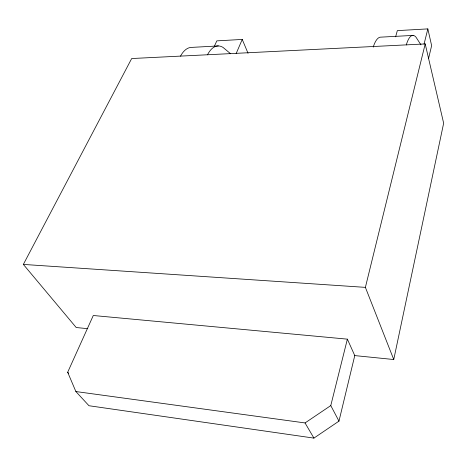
<?xml version="1.0" encoding="UTF-8"?>
<svg xmlns="http://www.w3.org/2000/svg" width="467" height="467" viewBox="0 0 467 467"><rect width="100%" height="100%" fill="white"/><g stroke="black" fill="none" stroke-linecap="round" stroke-linejoin="round"><path stroke-width="0.7" d="M354.768 355.591L338.972 421.129L313.929 438.11L88.981 405.73L75.87 391.544L67.686 372.252L93.289 315.505L347.372 339.153L354.768 355.591L393.751 359.526L443.65 123.206L425.198 43.927L131.682 58.538L23.35 264.415L76.203 327.519L87.808 328.692M428.548 58.568L431.636 45.643L427.842 28.89L397.335 30.624L395.619 36.823M393.751 359.526L365.387 287.368L425.198 43.927M427.842 28.89L424.258 43.291A13.934 3.345 88.6 0 1 424.018 43.997M338.972 421.129L330.782 405.578L347.372 339.153M406.313 44.943L406.634 43.834A42.59 10.683 89.2 0 1 416.021 37.22L420.96 44.861M373.244 47.12L373.775 45.486A41.942 11.873 89 0 1 380.932 37.144L413.091 35.404M214.225 46.595L216.811 40.874L242.239 39.432L236.53 52.695A12.685 5.441 86.7 0 1 236.144 53.343M207.517 54.826L208.031 53.816A38.656 17.256 87.8 0 1 223.109 47.476L230.657 53.798M180.525 56.168L181.056 55.17A38.125 18.032 87.6 0 1 191.832 47.377L218.352 45.941M75.87 391.544L305.05 422.944L330.782 405.578M23.35 264.415L365.387 287.368M67.686 372.252L68.649 373.308M305.05 422.944L313.929 438.11M242.239 39.432L248.041 53.261"/></g></svg>
